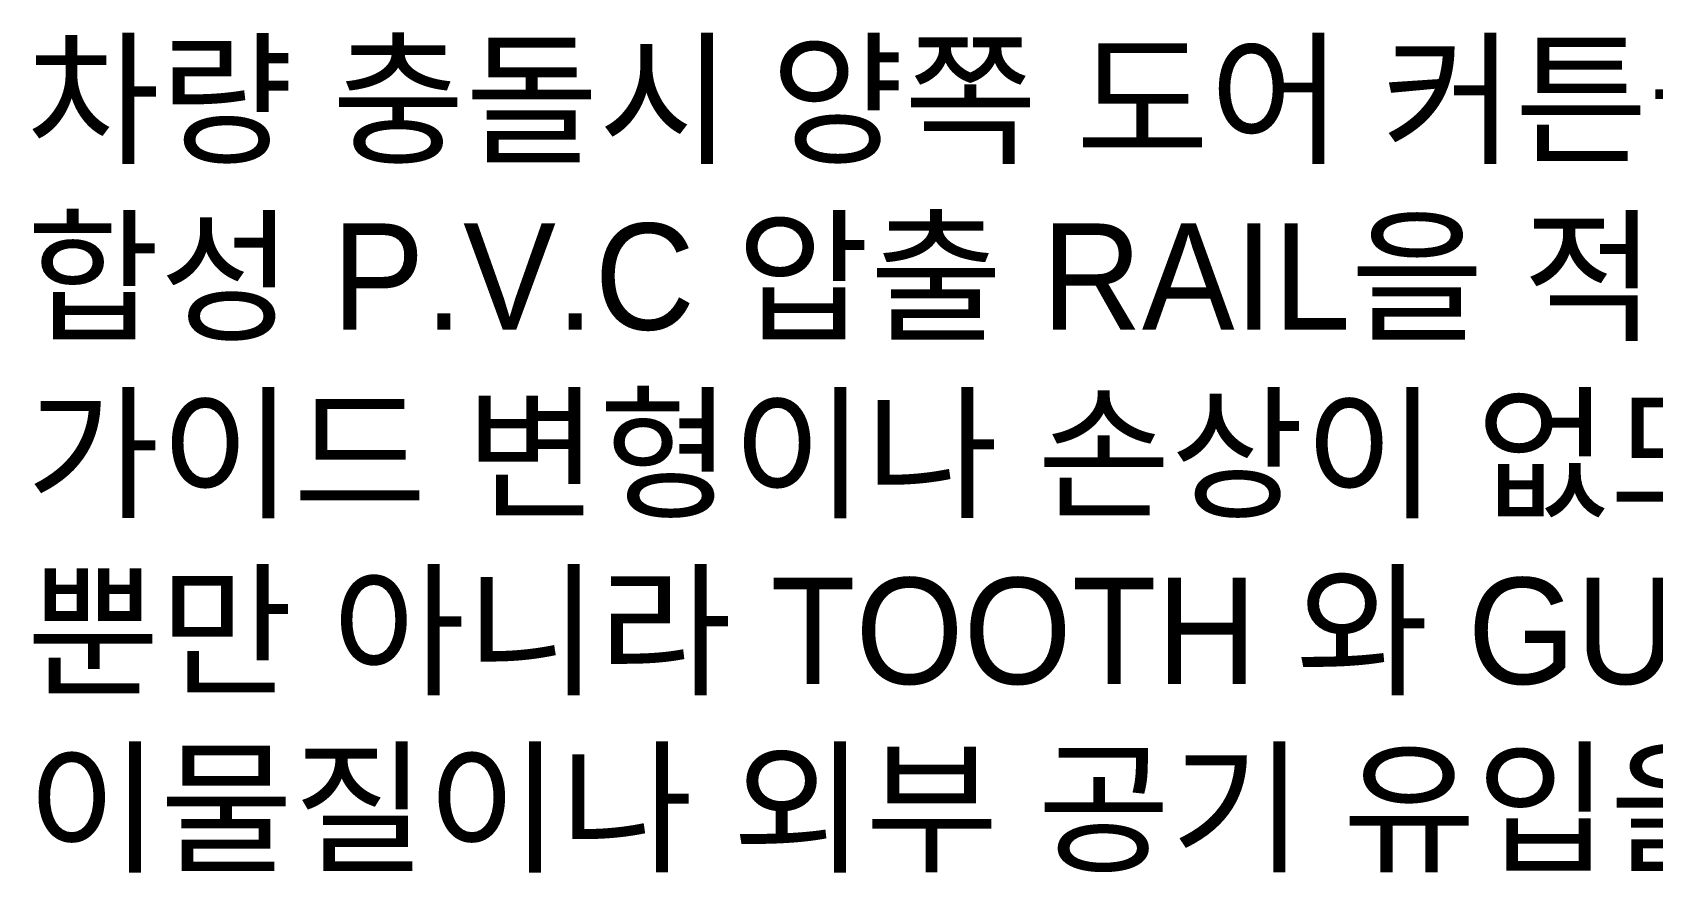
# Model space of a CAD drawing. Header units: millimetres. Extents: x 150937 to 394412, y 327166 to 584759.
# Drawn here: x 183016 to 184033, y 450642 to 451169 of the extents above; entities that cross this region are included whole.
import ezdxf

# ---------------------------------------------------------------- set-up
doc = ezdxf.new("R2010")
doc.units = ezdxf.units.MM
doc.layers.add('2문자(명칭)', color=7, linetype='Continuous', lineweight=20)
doc.styles.get("Standard").update_dxf_attribs({"font": 'arial.ttf'})

# ---------------------------------------------------------------- blocks, each defined once
blk = doc.blocks.new('c3 base')
at = {"layer": '2문자(명칭)', "insert": (24638.744, 13259.334), "char_height": 100, "width": 3177.42755, "attachment_point": 1}
blk.add_mtext('{\\fGulim|b0|i0|c129|p50;\\P 차량 충돌시 양쪽 도어 커튼을 지지하는 특수\\P 합성 \\fGulim|b0|i0|c0|p50;P.V.C} {\\fGulim|b0|i0|c129|p50;압출 \\fGulim|b0|i0|c0|p50;RAIL\\fGulim|b0|i0|c129|p50;을 적용하여 차량 충돌시\\P 가이드 변형이나 손상이 없도록 설계하였을\\P 뿐만 아니라 \\f@Gulim|b0|i0|c0|p50;TOOTH\\f@Gulim|b0|i0|c129|p50; \\fGulim|b0|i0|c129|p50;와\\f@Gulim|b0|i0|c129|p50; \\f@Gulim|b0|i0|c0|p50;GUIDE} {\\fGulim|b0|i0|c129|p50;틈새가 없어\\P 이물질이나 외부 공기 유입을 최소화 }', dxfattribs=at)
blk = doc.blocks.new('c-3 base')
at = {"xscale": 0.6671428571428571, "yscale": 0.6671428571428571, "zscale": 0.6671428571428571}
blk.add_blockref('c3 base', (0, 0), dxfattribs=at)

msp = doc.modelspace()

# ---------------------------------------------------------------- block references
msp.add_blockref('c-3 base', (166550.366, 442425.731))

doc.saveas('drawing.dxf')
